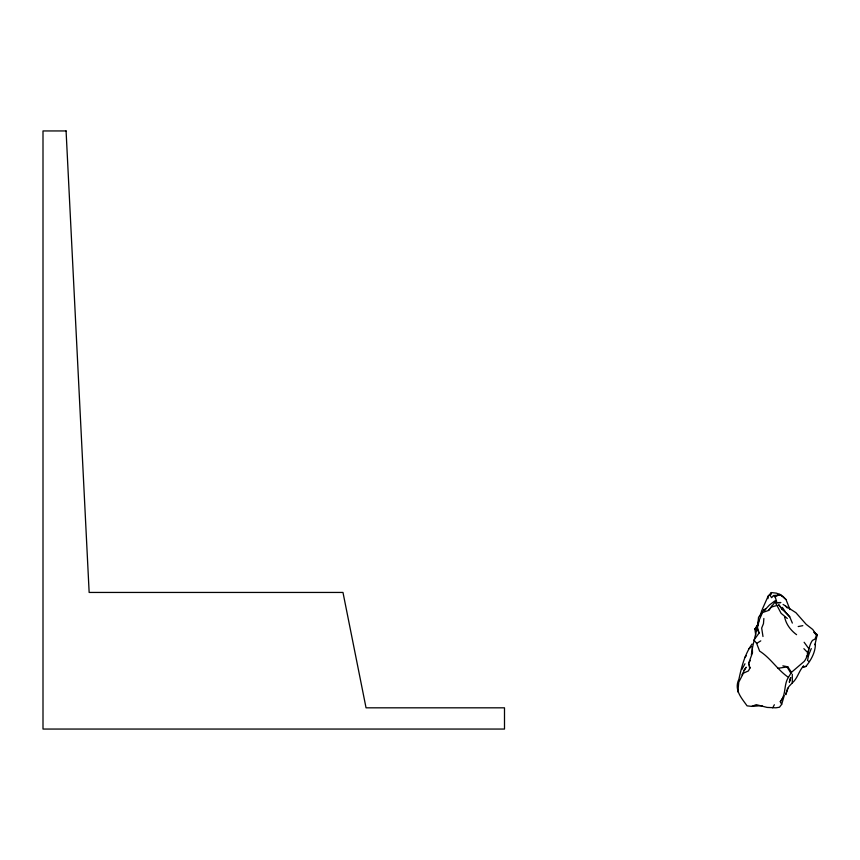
<?xml version="1.0" encoding="UTF-8"?>
<svg xmlns="http://www.w3.org/2000/svg" width="860" height="860" viewBox="0 0 860 860"><rect width="100%" height="100%" fill="white"/><g stroke="black" fill="none" stroke-linecap="round" stroke-linejoin="round"><path stroke-width="1.29" d="M785.632 694.009L788.803 686.645L792.296 682.894L792.307 674.261M765.862 608.611L763.669 610.009L758.52 617.383C757.553 630.208 752.951 641.915 751.361 654.718M767.969 598.614L768.109 596.206L771.334 592.562L776.483 593.153L781.041 595.045L779.085 594.604L775.161 596.99L773.495 595.529L771.624 597.7L770.237 595.55L771.334 592.562M752.038 644.033C744.717 654.385 741.535 666.973 738.912 679.228C733.774 689.827 741.471 697.901 747.071 705.856L751.747 706.383L756.262 704.673L767.077 707.414L775.892 707.812L779.461 707.242L781.675 704.361L780.278 701.674C786.438 694.762 783.524 684.657 788.426 677.347C777.537 669.951 770.678 658.072 759.606 651.095L756.66 643.409L753.973 640.055L759.079 633.067L757.499 627.478L759.316 619.909L762.497 612.567L768.582 610.439L775.462 601.538L774.871 600.904L769.42 605.042L765.636 609.106M763.863 618.469L763.465 623.65L761.67 628.058L762.981 636.497M737.869 691.945L738.761 682.195L743.395 673.208L748.437 670.908L750.286 667.199M805.906 666.425L802.832 667.048L805.906 666.425C811.098 660.093 815.484 652.138 815.409 643.828L814.925 644.839L817 635.658L813.915 632.24L816.828 634.379L814.979 639.098L812.431 640.399C807.938 646.623 809.12 655.169 804.261 661.34L791.437 672.348L788.426 677.347M807.486 660.641L808.615 655.137L811.27 648.591M785.975 694.697L787.663 688.054M790.566 677.701L789.319 682.259L790.749 677.572M760.014 616.512L761.756 610.546M755.703 634.906L754.897 629.23L757.434 625.317L758.939 620.178M781.675 704.361L784.223 695.729L780.278 701.674M807.303 653.858L808.583 650.149M803.175 666.898L803.616 665.866C798.822 670.929 797.693 678.271 792.296 682.894M762.132 609.643L768.109 596.206L771.108 593.927M756.811 627.123L757.918 624.801M772.721 707.823L774.355 704.738M741.868 669.435L744.975 663.769M741.922 674.788L746.158 667.199L743.857 670.381M750.361 660.362L748.576 663.436L749.791 668.553M772.108 605.988L768.582 610.439M757.434 625.317L754.897 629.23L756.176 627.832M775.236 602.129L776.376 600.656L775.161 596.99M744.771 657.481L746.308 655.761M777.644 668.338L787.824 666.812L791.437 672.348M748.673 648.838L751.618 646.677M756.66 643.409L760.778 640.861M806.454 656.33L808.615 655.137M771.936 606.902L776.967 605.462L781.127 613.341L787.308 618.469M778.074 594.647L779.88 594.303L786.008 599.549L790.007 609.611M798.209 626.553L802.81 625.661M776.817 602.688L780.676 602.57L776.817 602.688L776.376 600.656M773.495 595.529L778.44 595.099M751.747 706.383L761.347 705.684L762.605 706.221M782.847 665.855L787.824 666.812M808.561 661.136L809.389 661.48M779.085 594.604L783.03 596.421L786.008 599.549M763.669 610.009L765.12 610.75M783.095 604.44L795.909 612.686L806.153 624.317L812.743 629.488L817 635.658L816.828 634.379M796.575 634.68C790.77 630.434 785.943 624.134 784.632 616.932M789.738 616.792L781.998 608.633L789.738 616.792L792.35 623.081M785.503 606.117L787.341 607.966M803.885 648.687L808.11 653.041M775.043 602L776.967 605.462M782.664 609.514L778.687 604.698L782.396 609.718M804.121 642.259L808.938 648.838M782.353 607.386L784.89 611.137M787.308 667.382L790.953 673.348M756.531 627.553L759.079 633.067M749.436 665.317L748.576 663.436L752.478 652.815L752.36 648.214M756.338 630.165L755.693 627.768L756.112 631.358M66.08 130.946L43 130.946L43 729.054L504.498 729.054L504.498 707.823L366.048 707.823L342.979 592.443L89.15 592.443L66.08 130.946"/></g></svg>
